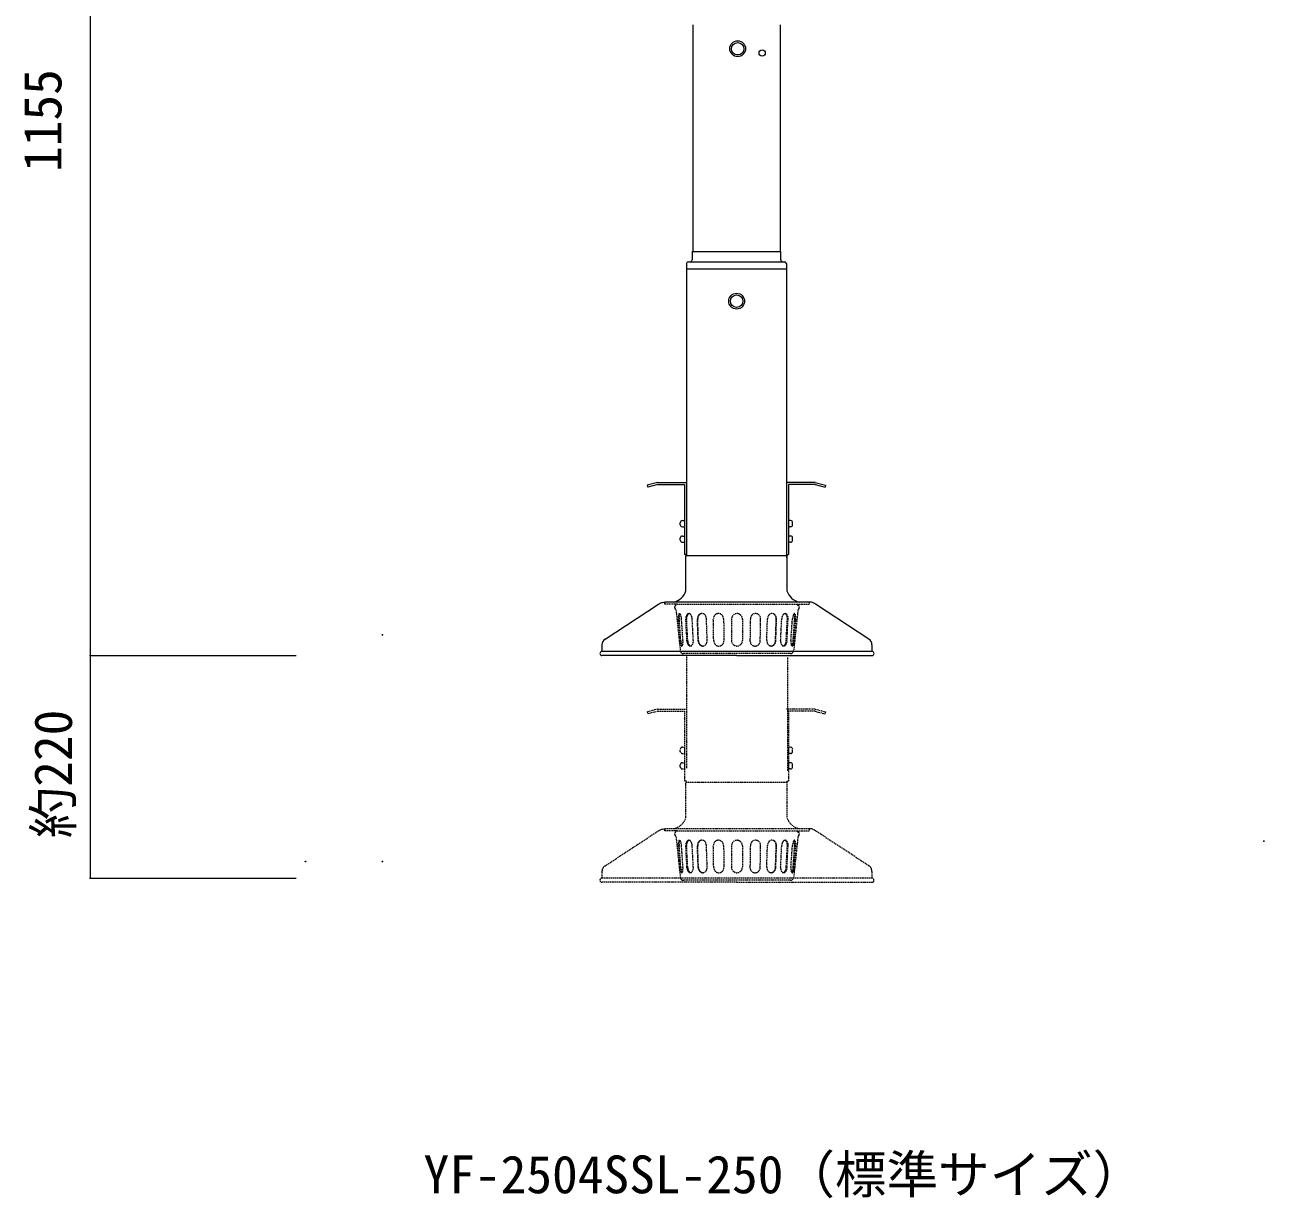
# Model space of a CAD drawing. Units: millimetres, scale not verified. Extents: x -4251 to 3993, y -2971 to 3545.
# Drawn here: x -4251 to -643, y -2951 to 466 of the extents above; entities that cross this region are included whole.
import ezdxf
from ezdxf.enums import TextEntityAlignment as Align

# ---------------------------------------------------------------- set-up
doc = ezdxf.new("R2010")
doc.units = ezdxf.units.MM
doc.header["$LTSCALE"] = 3
doc.header["$PDMODE"] = 32
doc.header["$PDSIZE"] = 1.5
doc.linetypes.add('DASHED1', pattern=[1.8, 1.2, -0.6])
doc.layers.add('1-1_NOTE', color=7, linetype='Continuous', lineweight=9)
doc.styles.add('ＭＳ ゴシック', font='')
doc.styles.get('ＭＳ ゴシック').set_extended_font_data('MS Gothic')

msp = doc.modelspace()

# ---------------------------------------------------------------- linework, layer by layer
at = {"layer": '1-1_NOTE'}
for p, q in [((-4060.161, 2147.844), (-4060.161, -1371.156)), ((-2306.643, 465.326), (-2306.643, -194.603)), ((-2051.472, 464.949), (-2051.472, -194.488)), ((-2308.193, -194.589), (-2050.193, -194.589)), ((-2308.193, -194.589), (-2308.193, -218.683)), ((-2050.193, -218.683), (-2050.193, -194.589)), ((-2325.003, -247.249), (-2325.003, -1079.249)), ((-2324.572, -229.487), (-2324.572, -245.78)), ((-2318.693, -224.683), (-2039.693, -224.683)), ((-2033.197, -246.814), (-2033.197, -1086.814)), ((-2407.903, -873.156), (-2437.14, -880.99)), ((-2408.693, -867.156), (-2324.693, -867.156)), ((-2407.903, -873.156), (-2330.693, -873.156)), ((-2330.693, -873.156), (-2330.693, -1077.156)), ((-1949.693, -867.156), (-2033.693, -867.156)), ((-1950.482, -873.156), (-1921.245, -880.99)), ((-1949.693, -867.156), (-1919.693, -875.194)), ((-1919.693, -875.194), (-1921.245, -880.99)), ((-2342.693, -990.156), (-2342.693, -984.156)), ((-2336.693, -978.156), (-2330.693, -978.156)), ((-2336.693, -996.156), (-2330.693, -996.156)), ((-2330.693, -978.156), (-2330.693, -996.156)), ((-2021.693, -978.156), (-2027.693, -978.156)), ((-2027.693, -978.156), (-2027.693, -996.156)), ((-2021.693, -996.156), (-2027.693, -996.156)), ((-2015.693, -990.156), (-2015.693, -984.156)), ((-2342.693, -1035.156), (-2342.693, -1029.156)), ((-2336.693, -1023.156), (-2330.693, -1023.156)), ((-2336.693, -1041.156), (-2330.693, -1041.156)), ((-2330.693, -1023.156), (-2330.693, -1041.156)), ((-2021.693, -1023.156), (-2027.693, -1023.156)), ((-2027.693, -1023.156), (-2027.693, -1041.156)), ((-2021.693, -1041.156), (-2027.693, -1041.156)), ((-2015.693, -1035.156), (-2015.693, -1029.156)), ((-2324.693, -1077.156), (-2330.693, -1077.156)), ((-2326.163, -1079.877), (-2032.163, -1079.877)), ((-2326.163, -1182.381), (-2326.163, -1079.877)), ((-2032.738, -1076.731), (-2027.693, -1076.731)), ((-2032.738, -1076.731), (-2032.738, -1079.86)), ((-2032.163, -1079.877), (-2032.163, -1182.569)), ((-2561.659, -1323.233), (-2405.973, -1221.156)), ((-2405.973, -1221.156), (-2403.555, -1219.89)), ((-2403.555, -1219.89), (-2399.323, -1217.902)), ((-2399.323, -1217.902), (-2396.796, -1216.974)), ((-2396.796, -1216.974), (-2394.405, -1216.321)), ((-2394.405, -1216.321), (-2390.176, -1215.523)), ((-2390.176, -1215.523), (-2387.692, -1215.156)), ((-1967.693, -1215.156), (-2387.692, -1215.156)), ((-1965.075, -1215.404), (-1967.693, -1215.156)), ((-1960.639, -1216.068), (-1965.075, -1215.404)), ((-1958.155, -1216.726), (-1960.639, -1216.068)), ((-1955.728, -1217.673), (-1958.155, -1216.726)), ((-1951.701, -1219.788), (-1955.728, -1217.673)), ((-1949.412, -1221.156), (-1951.701, -1219.788)), ((-1793.726, -1323.233), (-1949.412, -1221.156)), ((-2570.692, -1339.958), (-2570.692, -1359.156)), ((-1784.692, -1359.156), (-2570.692, -1359.156)), ((-1784.692, -1339.958), (-1784.692, -1359.156)), ((-4060.161, -1371.156), (-4060.161, -2019.156)), ((-2177.692, -1371.156), (-2570.692, -1371.156)), ((-2177.692, -1371.156), (-1784.692, -1371.156))]:
    msp.add_line(p, q, dxfattribs=at)
at = {"layer": '1-1_NOTE', "linetype": 'DASHED1'}
for p, q in [((-2387.692, -1221.156), (-2387.692, -1215.156)), ((-2351.693, -1221.156), (-2387.692, -1221.156)), ((-2357.165, -1225.869), (-2351.693, -1221.156)), ((-2351.693, -1221.156), (-2003.693, -1221.156)), ((-2003.693, -1221.156), (-1967.693, -1221.156)), ((-1998.22, -1225.869), (-2003.693, -1221.156)), ((-1967.693, -1215.156), (-1967.693, -1221.156)), ((-2358.242, -1233.743), (-2355.185, -1238.33)), ((-2355.227, -1238.334), (-2342.693, -1356.156)), ((-2000.149, -1238.253), (-2012.692, -1356.156)), ((-1997.143, -1233.743), (-2000.2, -1238.33)), ((-2344.434, -1327.918), (-2348.819, -1265.07)), ((-2341.284, -1327.918), (-2345.669, -1265.07)), ((-2334.776, -1327.242), (-2339.161, -1264.395)), ((-2323.226, -1328.055), (-2326.513, -1265.14)), ((-2321.021, -1328.055), (-2324.308, -1265.14)), ((-2304.743, -1327.086), (-2308.031, -1264.172)), ((-2290.75, -1328.082), (-2292.939, -1265.12)), ((-2289.805, -1327.767), (-2291.994, -1264.805)), ((-2264.341, -1326.878), (-2266.53, -1263.916)), ((-2245.451, -1327.913), (-2246.541, -1264.922)), ((-2216.61, -1264.4), (-2215.52, -1327.391)), ((-2193.442, -1264.657), (-2193.442, -1327.657)), ((-2161.942, -1264.657), (-2161.942, -1327.657)), ((-2138.774, -1264.4), (-2139.864, -1327.391)), ((-2109.934, -1327.913), (-2108.844, -1264.922)), ((-2091.044, -1326.878), (-2088.855, -1263.916)), ((-2065.58, -1327.767), (-2063.39, -1264.805)), ((-2064.635, -1328.082), (-2062.445, -1265.12)), ((-2050.641, -1327.086), (-2047.353, -1264.172)), ((-2034.364, -1328.055), (-2031.077, -1265.14)), ((-2032.159, -1328.055), (-2028.872, -1265.14)), ((-2020.609, -1327.242), (-2016.223, -1264.395)), ((-2014.101, -1327.918), (-2009.716, -1265.07)), ((-2010.951, -1327.918), (-2006.566, -1265.07)), ((-2021.692, -1365.156), (-2333.693, -1365.156)), ((-2325.045, -1368.929), (-2325.045, -1698.929)), ((-2030.17, -1376.758), (-2030.17, -1706.758)), ((-2407.903, -1533.156), (-2437.14, -1540.99)), ((-2408.693, -1527.156), (-2324.693, -1527.156)), ((-2407.903, -1533.156), (-2330.693, -1533.156)), ((-2330.693, -1533.156), (-2330.693, -1737.156)), ((-1949.693, -1527.156), (-2033.693, -1527.156)), ((-1950.482, -1533.156), (-1921.245, -1540.99)), ((-1949.693, -1527.156), (-1919.693, -1535.194)), ((-1919.693, -1535.194), (-1921.245, -1540.99)), ((-2342.693, -1650.156), (-2342.693, -1644.156)), ((-2336.693, -1638.156), (-2330.693, -1638.156)), ((-2336.693, -1656.156), (-2330.693, -1656.156)), ((-2330.693, -1638.156), (-2330.693, -1656.156)), ((-2021.693, -1638.156), (-2027.693, -1638.156)), ((-2027.693, -1638.156), (-2027.693, -1656.156)), ((-2021.693, -1656.156), (-2027.693, -1656.156)), ((-2015.693, -1650.156), (-2015.693, -1644.156)), ((-2342.693, -1695.156), (-2342.693, -1689.156)), ((-2336.693, -1683.156), (-2330.693, -1683.156)), ((-2330.693, -1683.156), (-2330.693, -1701.156)), ((-2021.693, -1683.156), (-2027.693, -1683.156)), ((-2027.693, -1683.156), (-2027.693, -1701.156)), ((-2015.693, -1695.156), (-2015.693, -1689.156)), ((-2336.693, -1701.156), (-2330.693, -1701.156)), ((-2021.693, -1701.156), (-2027.693, -1701.156)), ((-2324.693, -1737.156), (-2330.693, -1737.156)), ((-2326.163, -1739.877), (-2032.163, -1739.877)), ((-2326.163, -1842.381), (-2326.163, -1739.877)), ((-2032.738, -1736.731), (-2027.693, -1736.731)), ((-2032.738, -1736.731), (-2032.738, -1739.86)), ((-2032.163, -1739.877), (-2032.163, -1842.569)), ((-2394.405, -1876.321), (-2390.176, -1875.523)), ((-2390.176, -1875.523), (-2387.692, -1875.156)), ((-1967.693, -1875.156), (-2387.692, -1875.156)), ((-2387.692, -1881.156), (-2387.692, -1875.156)), ((-1965.075, -1875.404), (-1967.693, -1875.156)), ((-1967.693, -1875.156), (-1967.693, -1881.156)), ((-1960.639, -1876.068), (-1965.075, -1875.404)), ((-1958.155, -1876.726), (-1960.639, -1876.068)), ((-2561.659, -1983.233), (-2405.973, -1881.156)), ((-2405.973, -1881.156), (-2403.555, -1879.89)), ((-2403.555, -1879.89), (-2399.323, -1877.902)), ((-2399.323, -1877.902), (-2396.796, -1876.974)), ((-2396.796, -1876.974), (-2394.405, -1876.321)), ((-2351.693, -1881.156), (-2387.692, -1881.156)), ((-2358.242, -1893.743), (-2355.185, -1898.33)), ((-2357.165, -1885.869), (-2351.693, -1881.156)), ((-2355.227, -1898.334), (-2342.693, -2016.156)), ((-2351.693, -1881.156), (-2003.693, -1881.156)), ((-2000.149, -1898.253), (-2012.692, -2016.156)), ((-2003.693, -1881.156), (-1967.693, -1881.156)), ((-1998.22, -1885.869), (-2003.693, -1881.156)), ((-1997.143, -1893.743), (-2000.2, -1898.33)), ((-1955.728, -1877.673), (-1958.155, -1876.726)), ((-1951.701, -1879.788), (-1955.728, -1877.673)), ((-1949.412, -1881.156), (-1951.701, -1879.788)), ((-1793.726, -1983.233), (-1949.412, -1881.156)), ((-2344.434, -1987.918), (-2348.819, -1925.07)), ((-2341.284, -1987.918), (-2345.669, -1925.07)), ((-2334.776, -1987.242), (-2339.161, -1924.395)), ((-2323.226, -1988.055), (-2326.513, -1925.14)), ((-2321.021, -1988.055), (-2324.308, -1925.14)), ((-2304.743, -1987.086), (-2308.031, -1924.172)), ((-2290.75, -1988.082), (-2292.939, -1925.12)), ((-2289.805, -1987.767), (-2291.994, -1924.805)), ((-2264.341, -1986.878), (-2266.53, -1923.916)), ((-2245.451, -1987.913), (-2246.541, -1924.922)), ((-2216.61, -1924.4), (-2215.52, -1987.391)), ((-2193.442, -1924.657), (-2193.442, -1987.657)), ((-2161.942, -1924.657), (-2161.942, -1987.657)), ((-2138.774, -1924.4), (-2139.864, -1987.391)), ((-2109.934, -1987.913), (-2108.844, -1924.922)), ((-2091.044, -1986.878), (-2088.855, -1923.916)), ((-2065.58, -1987.767), (-2063.39, -1924.805)), ((-2064.635, -1988.082), (-2062.445, -1925.12)), ((-2050.641, -1987.086), (-2047.353, -1924.172)), ((-2034.364, -1988.055), (-2031.077, -1925.14)), ((-2032.159, -1988.055), (-2028.872, -1925.14)), ((-2020.609, -1987.242), (-2016.223, -1924.395)), ((-2014.101, -1987.918), (-2009.716, -1925.07)), ((-2010.951, -1987.918), (-2006.566, -1925.07)), ((-2570.692, -1999.958), (-2570.692, -2019.156)), ((-1784.692, -2019.156), (-2570.692, -2019.156)), ((-1784.692, -1999.958), (-1784.692, -2019.156)), ((-2177.692, -2031.156), (-2570.692, -2031.156)), ((-2021.692, -2025.156), (-2333.693, -2025.156)), ((-2177.692, -2031.156), (-1784.692, -2031.156))]:
    msp.add_line(p, q, dxfattribs=at)
at = {"layer": '1-1_NOTE', "color": 4}
for p, q in [((-4060.161, -1371.156), (-3460.883, -1371.156)), ((-4060.161, -2019.156), (-3460.883, -2019.156))]:
    msp.add_line(p, q, dxfattribs=at)
at = {"layer": '1-1_NOTE'}
for points in [[(-2033.893, -229.144), (-2033.893, -245.78), (-2324.572, -245.78)], [(-2408.693, -867.156), (-2438.693, -875.194), (-2437.14, -880.99)], [(-1950.482, -873.156), (-2027.693, -873.156), (-2027.693, -1076.731)]]:
    msp.add_lwpolyline(points, dxfattribs=at)
at = {"layer": '1-1_NOTE', "linetype": 'DASHED1'}
for points in [[(-2408.693, -1527.156), (-2438.693, -1535.194), (-2437.14, -1540.99)], [(-1950.482, -1533.156), (-2027.693, -1533.156), (-2027.693, -1736.731)]]:
    msp.add_lwpolyline(points, dxfattribs=at)
at = {"layer": '1-1_NOTE'}
for centre, radius in [((-2175.791, 395.773), 23), ((-2175.581, 395.735), 18), ((-2104.337, 383.546), 9), ((-2178.791, -339.227), 23), ((-2178.581, -339.265), 18)]:
    msp.add_circle(centre, radius, dxfattribs=at)
for centre, radius, start, end in [((-2318.693, -230.683), 6, 90, 168.5044), ((-2314.193, -218.683), 6, 270, 0), ((-2044.193, -218.683), 6, 180, 270), ((-2039.693, -230.683), 6, 14.86326, 90), ((-2336.693, -984.156), 6, 90, 180), ((-2336.693, -990.156), 6, 180, 270), ((-2021.693, -984.156), 6, 0, 90), ((-2021.693, -990.156), 6, 270, 0), ((-2336.693, -1029.156), 6, 90, 180), ((-2336.693, -1035.156), 6, 180, 270), ((-2021.693, -1029.156), 6, 0, 90), ((-2021.693, -1035.156), 6, 270, 0), ((-2372.017, -1168.187), 48, 281.89422, 342.79972), ((-1986.369, -1168.187), 48, 197.43546, 258.10578), ((-2550.692, -1339.958), 20, 123.25132, 180), ((-1804.692, -1339.958), 20, 0, 56.74872), ((-2570.692, -1365.156), 6, 90, 270), ((-1784.692, -1365.156), 6, 270, 90)]:
    msp.add_arc(centre, radius, start, end, dxfattribs=at)
at = {"layer": '1-1_NOTE', "linetype": 'DASHED1'}
for centre, radius, start, end in [((-2353.25, -1230.415), 6, 130.73247, 213.69007), ((-2002.135, -1230.415), 6, 326.30993, 49.26753), ((-2177.692, -1264.657), 15.75, 0, 180), ((-2177.692, -1327.657), 15.75, 180, 0), ((-2333.693, -1356.156), 9, 180, 270), ((-2021.692, -1356.156), 9, 270, 0), ((-2336.693, -1644.156), 6, 90, 180), ((-2336.693, -1650.156), 6, 180, 270), ((-2021.693, -1644.156), 6, 0, 90), ((-2021.693, -1650.156), 6, 270, 0), ((-2336.693, -1689.156), 6, 90, 180), ((-2336.693, -1695.156), 6, 180, 270), ((-2021.693, -1689.156), 6, 0, 90), ((-2021.693, -1695.156), 6, 270, 0), ((-2372.017, -1828.187), 48, 281.89422, 342.79972), ((-1986.369, -1828.187), 48, 197.43546, 258.10578), ((-2353.25, -1890.415), 6, 130.73247, 213.69007), ((-2177.692, -1924.657), 15.75, 0, 180), ((-2002.135, -1890.415), 6, 326.30993, 49.26753), ((-2550.692, -1999.958), 20, 123.25132, 180), ((-1804.692, -1999.958), 20, 0, 56.74872), ((-2570.692, -2025.156), 6, 90, 270), ((-2333.693, -2016.156), 9, 180, 270), ((-2177.692, -1987.657), 15.75, 180, 0), ((-2021.692, -2016.156), 9, 270, 0), ((-1784.692, -2025.156), 6, 270, 90)]:
    msp.add_arc(centre, radius, start, end, dxfattribs=at)
for centre, major_axis, ratio, start_param, end_param in [((-2343.999, -1264.733), (-1.099, 15.712), 0.3, 4.71238898, 7.85398163), ((-2340.849, -1264.733), (-1.099, 15.712), 0.3, 0.31807841, 1.57079633), ((-2317.281, -1264.657), (-0.824, 15.728), 0.6, 4.71238898, 7.85398163), ((-2315.076, -1264.657), (-0.824, 15.728), 0.6, 0.08539564, 1.57079633), ((-2280.216, -1264.676), (-0.55, 15.74), 0.8, 0.19277883, 1.57079633), ((-2279.271, -1264.361), (-0.55, 15.74), 0.8, 4.71238898, 7.85398163), ((-2231.58, -1264.661), (-0.275, 15.748), 0.95, 4.71238898, 7.85398163), ((-2123.804, -1264.661), (0.275, 15.748), 0.95, 4.71238898, 7.85398163), ((-2076.113, -1264.361), (0.55, 15.74), 0.8, 4.71238898, 7.85398163), ((-2075.168, -1264.676), (0.55, 15.74), 0.8, 4.71238898, 6.09040648), ((-2038.103, -1264.657), (0.824, 15.728), 0.6, 4.71238898, 7.85398163), ((-2040.308, -1264.657), (0.824, 15.728), 0.6, 4.71238898, 6.19778966), ((-2011.386, -1264.733), (1.099, 15.712), 0.3, 4.71238898, 7.85398163), ((-2014.536, -1264.733), (1.099, 15.712), 0.3, 4.71238898, 5.9651069), ((-2339.604, -1327.58), (1.099, -15.712), 0.3, 4.71238898, 7.85398163), ((-2336.454, -1327.58), (1.099, -15.712), 0.3, 4.71238898, 5.92315697), ((-2313.984, -1327.57), (0.824, -15.728), 0.6, 4.71238898, 7.85398163), ((-2311.779, -1327.57), (0.824, -15.728), 0.6, 4.71238898, 6.13492104), ((-2278.018, -1327.637), (0.55, -15.74), 0.8, 4.71238898, 6.55389338), ((-2277.073, -1327.322), (0.55, -15.74), 0.8, 4.71238898, 7.85398163), ((-2230.481, -1327.652), (0.275, -15.748), 0.95, 4.71238898, 7.85398163), ((-2124.904, -1327.652), (-0.275, -15.748), 0.95, 4.71238898, 7.85398163), ((-2078.312, -1327.322), (-0.55, -15.74), 0.8, 4.71238898, 7.85398163), ((-2077.367, -1327.637), (-0.55, -15.74), 0.8, 6.01247724, 7.85398163), ((-2041.4, -1327.57), (-0.824, -15.728), 0.6, 4.71238898, 7.85398163), ((-2043.605, -1327.57), (-0.824, -15.728), 0.6, 0.14826426, 1.57079633), ((-2015.78, -1327.58), (-1.099, -15.712), 0.3, 4.71238898, 7.85398163), ((-2018.93, -1327.58), (-1.099, -15.712), 0.3, 0.36002834, 1.57079633), ((-2343.999, -1924.733), (-1.099, 15.712), 0.3, 4.71238898, 7.85398163), ((-2340.849, -1924.733), (-1.099, 15.712), 0.3, 0.31807841, 1.57079633), ((-2317.281, -1924.657), (-0.824, 15.728), 0.6, 4.71238898, 7.85398163), ((-2315.076, -1924.657), (-0.824, 15.728), 0.6, 0.08539564, 1.57079633), ((-2280.216, -1924.676), (-0.55, 15.74), 0.8, 0.19277883, 1.57079633), ((-2279.271, -1924.361), (-0.55, 15.74), 0.8, 4.71238898, 7.85398163), ((-2231.58, -1924.661), (-0.275, 15.748), 0.95, 4.71238898, 7.85398163), ((-2123.804, -1924.661), (0.275, 15.748), 0.95, 4.71238898, 7.85398163), ((-2076.113, -1924.361), (0.55, 15.74), 0.8, 4.71238898, 7.85398163), ((-2075.168, -1924.676), (0.55, 15.74), 0.8, 4.71238898, 6.09040648), ((-2038.103, -1924.657), (0.824, 15.728), 0.6, 4.71238898, 7.85398163), ((-2040.308, -1924.657), (0.824, 15.728), 0.6, 4.71238898, 6.19778966), ((-2011.386, -1924.733), (1.099, 15.712), 0.3, 4.71238898, 7.85398163), ((-2014.536, -1924.733), (1.099, 15.712), 0.3, 4.71238898, 5.9651069), ((-2339.604, -1987.58), (1.099, -15.712), 0.3, 4.71238898, 7.85398163), ((-2336.454, -1987.58), (1.099, -15.712), 0.3, 4.71238898, 5.92315697), ((-2313.984, -1987.57), (0.824, -15.728), 0.6, 4.71238898, 7.85398163), ((-2311.779, -1987.57), (0.824, -15.728), 0.6, 4.71238898, 6.13492104), ((-2278.018, -1987.637), (0.55, -15.74), 0.8, 4.71238898, 6.55389338), ((-2277.073, -1987.322), (0.55, -15.74), 0.8, 4.71238898, 7.85398163), ((-2230.481, -1987.652), (0.275, -15.748), 0.95, 4.71238898, 7.85398163), ((-2124.904, -1987.652), (-0.275, -15.748), 0.95, 4.71238898, 7.85398163), ((-2078.312, -1987.322), (-0.55, -15.74), 0.8, 4.71238898, 7.85398163), ((-2077.367, -1987.637), (-0.55, -15.74), 0.8, 6.01247724, 7.85398163), ((-2041.4, -1987.57), (-0.824, -15.728), 0.6, 4.71238898, 7.85398163), ((-2043.605, -1987.57), (-0.824, -15.728), 0.6, 0.14826426, 1.57079633), ((-2015.78, -1987.58), (-1.099, -15.712), 0.3, 4.71238898, 7.85398163), ((-2018.93, -1987.58), (-1.099, -15.712), 0.3, 0.36002834, 1.57079633)]:
    msp.add_ellipse(centre, major_axis=major_axis, ratio=ratio, start_param=start_param, end_param=end_param, dxfattribs=at)
at = {"layer": '1-1_NOTE', "color": 1}
for p in [(-3209.899, -1311.156), (-4060.161, -1371.156), (-643.687, -1911.156), (-3433.687, -1971.156), (-3209.899, -1971.156), (-4060.161, -2019.156)]:
    msp.add_point(p, dxfattribs=at)

# ---------------------------------------------------------------- texts
at = {"layer": '1-1_NOTE', "color": 3, "style": 'ＭＳ ゴシック'}
for s, p in [('1155', (-4110.947, 36.847)), ('約220', (-4080.475, -1903.187))]:
    msp.add_text(s, height=110, rotation=90, dxfattribs=at).set_placement(p, align=Align.BOTTOM_LEFT)
msp.add_text('YF-2504SSL-250（標準サイズ）', height=110, dxfattribs=at).set_placement((-3090.144, -2969.698), align=Align.BOTTOM_LEFT)

doc.saveas('drawing.dxf')
